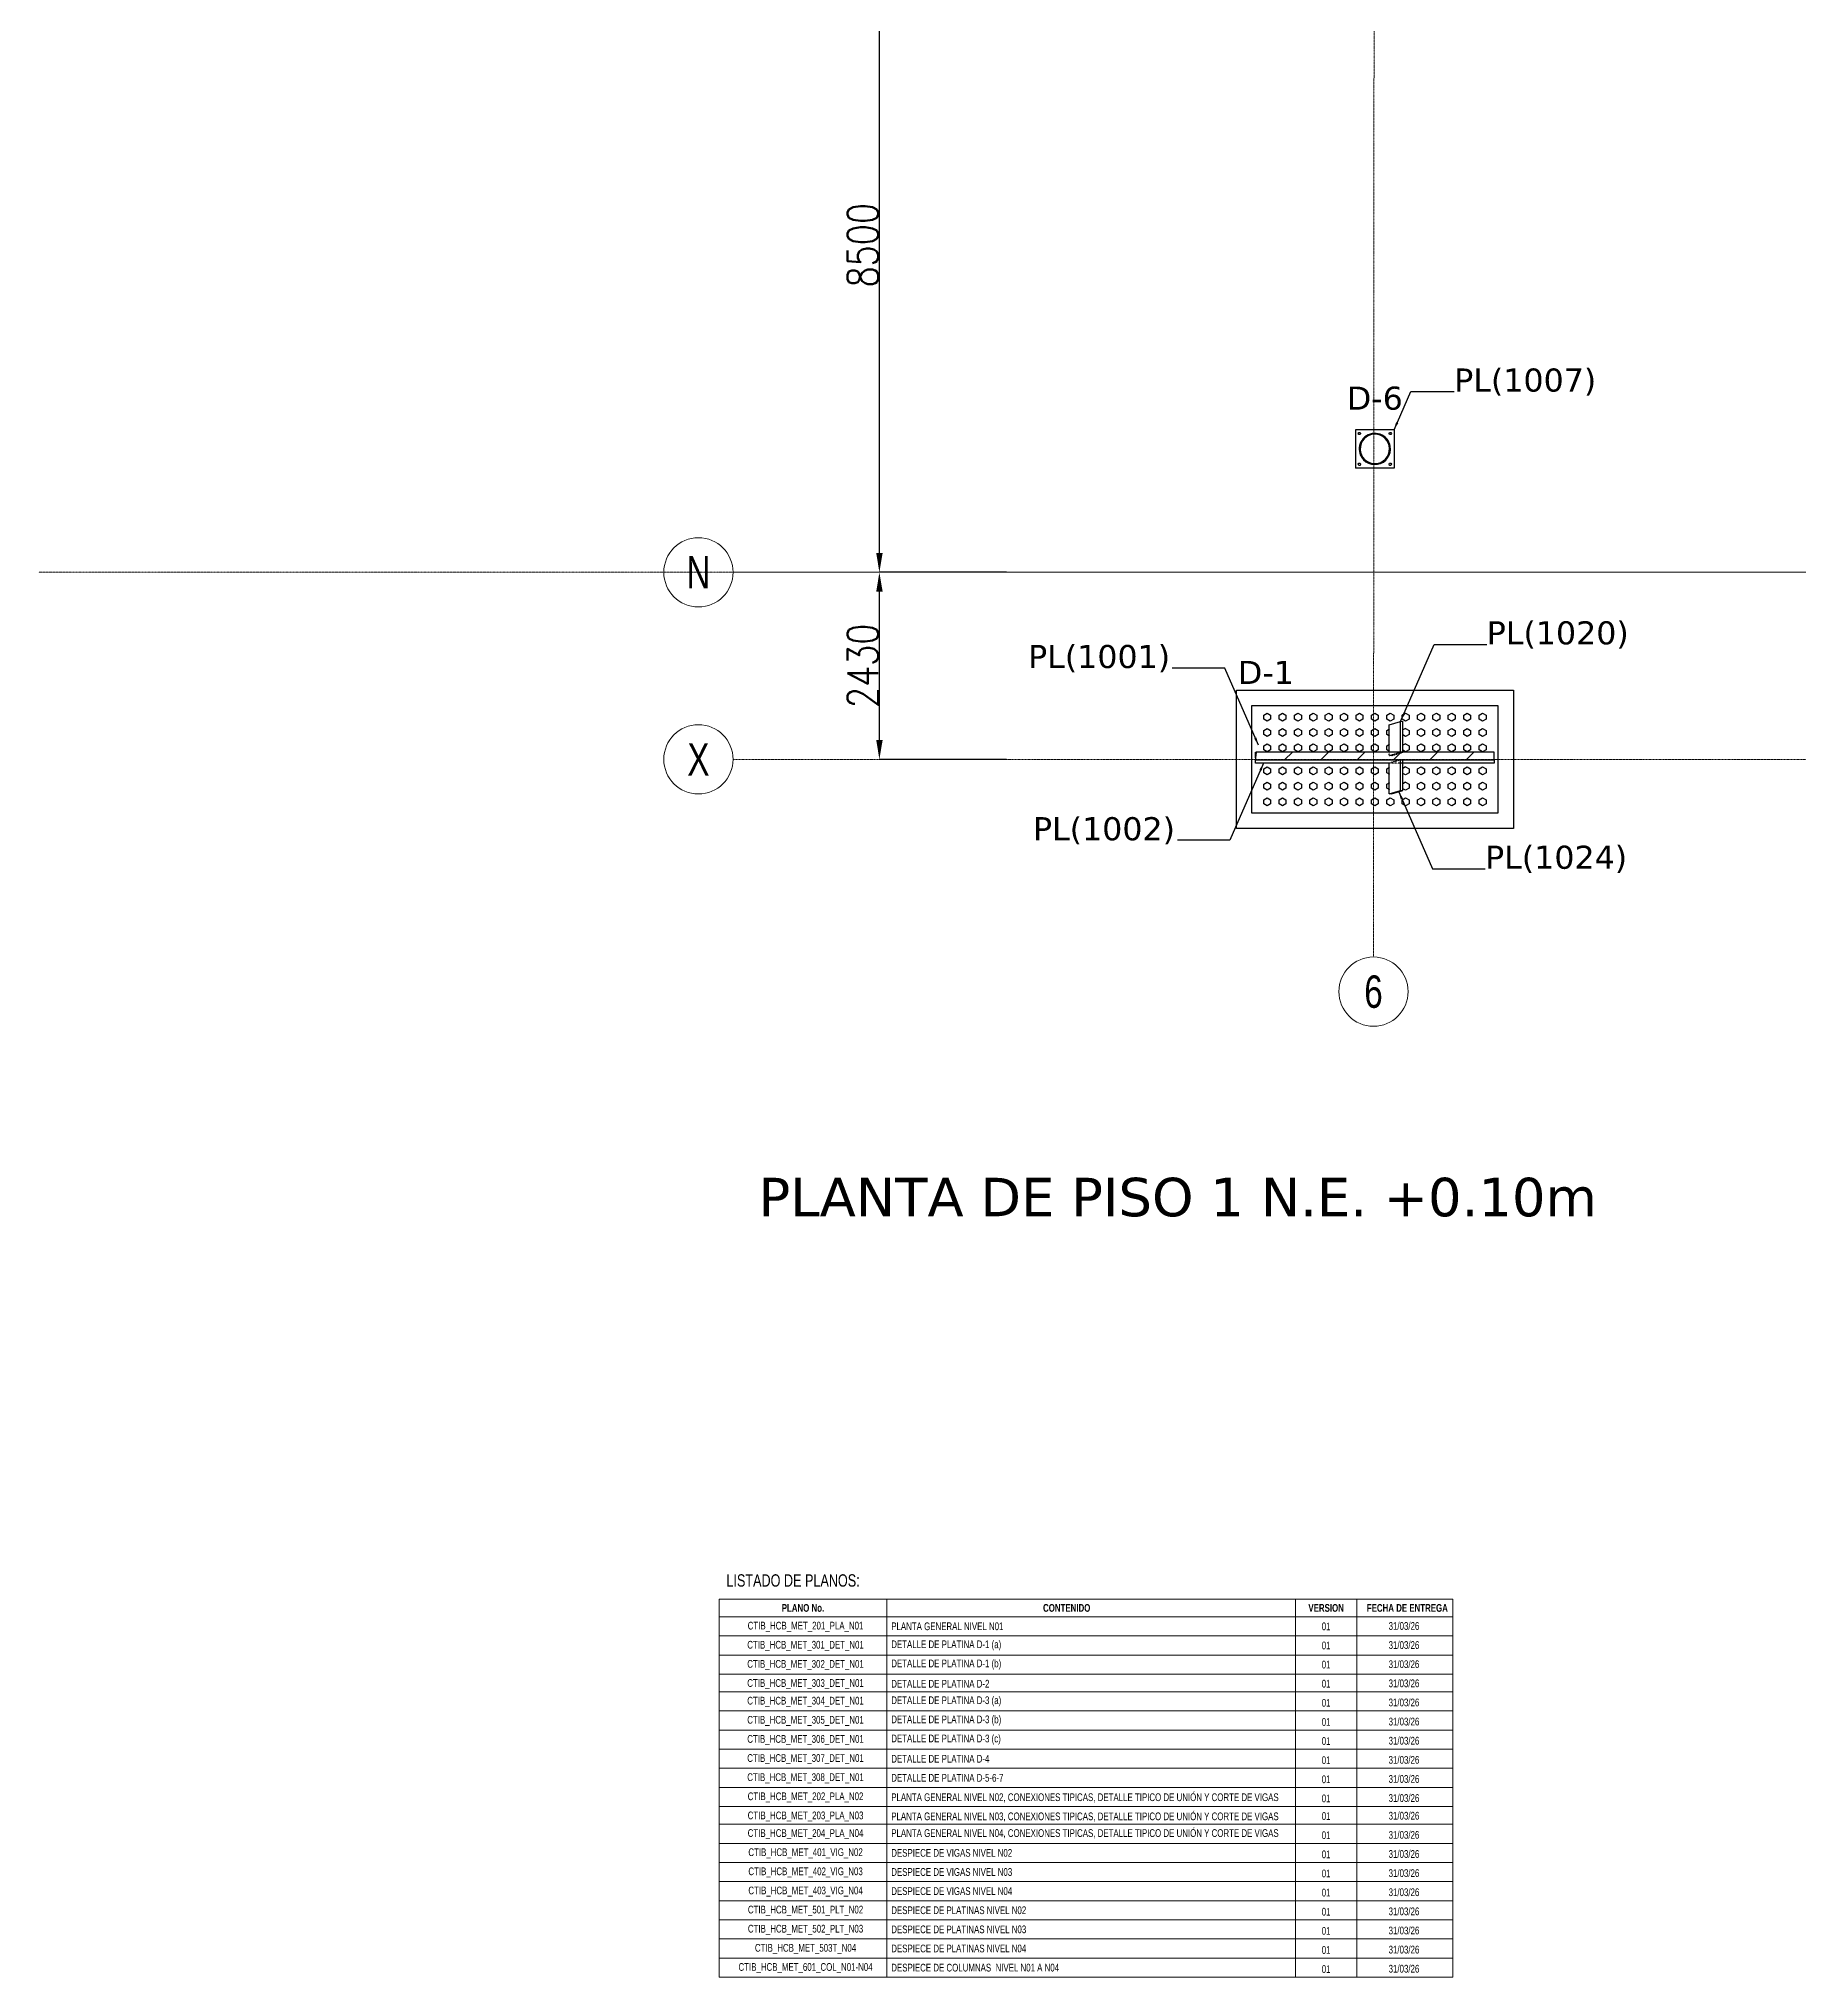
# Model space of a CAD drawing. Header units: millimetres. Extents: x -9024 to 102491, y -15825 to 35267.
# Drawn here: x -9024 to 13844, y -15825 to 9363 of the extents above; entities that cross this region are included whole.
import ezdxf
from ezdxf.enums import TextEntityAlignment as Align

# ---------------------------------------------------------------- set-up
doc = ezdxf.new("R2010")
doc.units = ezdxf.units.MM
for name, pattern in [('DXK_LINE_DOT2', [3.9198, 1.9599, -1.9599]), ('DXK_LINE_DOT3', [5.9187, 2.979, -0.9799, 0.9799, -0.9799]), ('Grid Line', [3.33375, 1.905, -0.47625, 0.47625, -0.47625])]:
    doc.linetypes.add(name, pattern=pattern)
for name, color, linetype in [('COTAS', 8, 'Continuous'), ('E_TEXTOS', 3, 'Continuous'), ('TEXTO GENERAL', 3, 'Continuous'), ('TEXTO GENRAL', 3, 'Continuous')]:
    doc.layers.add(name, color=color, linetype=linetype)
doc.layers.add('E_EJES', color=8, linetype='Continuous', lineweight=9)
doc.layers.add('E_EJES-1', color=8, linetype='Grid Line', lineweight=9)
doc.styles.add('CNI_COTAS', font='romans.shx', dxfattribs={"width": 0.8})
doc.styles.add('CNI_TEXTOS', font='swisscl.ttf')
doc.styles.add('Swis721 LtCn BT_1', font='swisscl.ttf', dxfattribs={"height": 0.42})
doc.styles.add('TEXTO GENERAL', font='verdana.ttf', dxfattribs={"height": 0.9})
doc.styles.add('Verdana', font='verdana.ttf', dxfattribs={"height": 1500})
doc.dimstyles.new('1.3', dxfattribs={"dimscale": 0, "dimtxt": 25, "dimasz": 100, "dimexe": 4, "dimexo": 4, "dimgap": 9, "dimtad": 1, "dimdec": 0, "dimzin": 4, "dimdsep": 46, "dimtxsty": 'CNI_COTAS', "dimcen": 0, "dimclrd": 256, "dimclrt": 3, "dimadec": 0, "dimazin": 0, "dimtfac": 1, "dimtdec": 0, "dimtmove": 2, "dimatfit": 0, "dimfxl": 0.05, "dimtolj": 1, "dimtzin": 0, "dimarcsym": 0})
doc.dimstyles.new('1.5', dxfattribs={"dimscale": 0, "dimtxt": 400, "dimasz": 250, "dimexe": 4, "dimexo": 4, "dimgap": 15, "dimtad": 1, "dimdec": 0, "dimzin": 4, "dimdsep": 46, "dimtxsty": 'CNI_COTAS', "dimcen": 0, "dimclrd": 256, "dimclrt": 3, "dimadec": 0, "dimazin": 0, "dimtfac": 1, "dimtdec": 0, "dimtmove": 2, "dimatfit": 0, "dimfxl": 0.05, "dimtolj": 1, "dimtzin": 0, "dimarcsym": 0})

# ---------------------------------------------------------------- blocks, each defined once
blk = doc.blocks.new('Grid - CNI_NOMBRE EJES-372759-_26_00m_LOC COLUMNAS Y MUROS PISO 7')
at = {"layer": 'E_EJES'}
blk.add_circle((0, 0), 0.003, dxfattribs=at)
blk = doc.blocks.new('*D557')
at = {"layer": 'COTAS', "color": 0, "lineweight": -2, "transparency": 16777216}
for p, q in [((3554, 2430), (1898, 2430)), ((3554, 0), (1898, 0))]:
    blk.add_line(p, q, dxfattribs=at)
at = {"layer": 'COTAS', "lineweight": -2, "transparency": 16777216}
blk.add_line((1902, 250), (1902, 2180), dxfattribs=at)
at = {"layer": 'COTAS', "transparency": 16777216}
for points in [[(1861, 2180), (1944, 2180), (1902, 2430)], [(1861, 250), (1944, 250), (1902, 0)]]:
    blk.add_solid(points, dxfattribs=at)
at = {"layer": 'Defpoints', "color": 0, "transparency": 16777216}
for p in [(1902, 2430), (3558, 2430), (3558, 0)]:
    blk.add_point(p, dxfattribs=at)
at = {"layer": 'COTAS', "color": 3, "transparency": 16777216, "insert": (1687, 1215), "char_height": 400, "attachment_point": 5, "rotation": 90, "style": 'CNI_COTAS'}
blk.add_mtext('\\A1;2430', dxfattribs=at)
blk = doc.blocks.new('*D558')
at = {"layer": 'COTAS', "color": 0, "lineweight": -2, "transparency": 16777216}
for p, q in [((3554, 10930), (1898, 10930)), ((3554, 2430), (1898, 2430))]:
    blk.add_line(p, q, dxfattribs=at)
at = {"layer": 'COTAS', "lineweight": -2, "transparency": 16777216}
blk.add_line((1902, 2680), (1902, 10680), dxfattribs=at)
at = {"layer": 'COTAS', "transparency": 16777216}
for points in [[(1861, 10680), (1944, 10680), (1902, 10930)], [(1861, 2680), (1944, 2680), (1902, 2430)]]:
    blk.add_solid(points, dxfattribs=at)
at = {"layer": 'Defpoints', "color": 0, "transparency": 16777216}
for p in [(1902, 10930), (3558, 10930), (3558, 2430)]:
    blk.add_point(p, dxfattribs=at)
at = {"layer": 'COTAS', "color": 3, "transparency": 16777216, "insert": (1687, 6680), "char_height": 400, "attachment_point": 5, "rotation": 90, "style": 'CNI_COTAS'}
blk.add_mtext('\\A1;8500', dxfattribs=at)
blk = doc.blocks.new('pp')
at = {"layer": 'E_EJES-1'}
blk.add_line((-102350.234, 0), (7665.078, 0), dxfattribs=at)

msp = doc.modelspace()

# ---------------------------------------------------------------- hatches: boundary and pattern name
at = {"linetype": 'Continuous'}
h = msp.add_hatch(color=96, dxfattribs=at)
h.paths.add_polyline_path([(8544.4, 4033.3), (8541.3, 4068.5), (8532.1, 4102.7), (8517.2, 4134.8), (8496.9, 4163.8), (8471.9, 4188.8), (8442.9, 4209.1), (8410.8, 4224), (8376.6, 4233.2), (8341.4, 4236.3), (8306.1, 4233.2), (8271.9, 4224), (8239.9, 4209.1), (8210.9, 4188.8), (8185.9, 4163.8), (8165.6, 4134.8), (8150.6, 4102.7), (8141.5, 4068.5), (8138.4, 4033.3), (8141.5, 3998), (8150.6, 3963.9), (8165.6, 3931.8), (8185.9, 3902.8), (8210.9, 3877.8), (8239.9, 3857.5), (8271.9, 3842.5), (8306.1, 3833.4), (8341.4, 3830.3), (8376.6, 3833.4), (8410.8, 3842.5), (8442.9, 3857.5), (8471.9, 3877.8), (8496.9, 3902.8), (8517.2, 3931.8), (8532.1, 3963.9), (8541.3, 3998)])
h.paths.add_polyline_path([(8520.9, 3968), (8506.8, 3937.8), (8487.7, 3910.5), (8464.2, 3887), (8436.9, 3867.9), (8406.7, 3853.8), (8374.5, 3845.2), (8341.4, 3842.3), (8308.2, 3845.2), (8276.1, 3853.8), (8245.9, 3867.9), (8218.6, 3887), (8195.1, 3910.5), (8176, 3937.8), (8161.9, 3968), (8153.3, 4000.1), (8150.4, 4033.3), (8153.3, 4066.5), (8161.9, 4098.6), (8176, 4128.8), (8195.1, 4156.1), (8218.6, 4179.6), (8245.9, 4198.7), (8276.1, 4212.8), (8308.2, 4221.4), (8341.4, 4224.3), (8374.5, 4221.4), (8406.7, 4212.8), (8436.9, 4198.7), (8464.2, 4179.6), (8487.7, 4156.1), (8506.8, 4128.8), (8520.9, 4098.6), (8529.5, 4066.5), (8532.4, 4033.3), (8529.5, 4000.1)])
h = msp.add_hatch(dxfattribs=at)
h.set_pattern_fill('', scale=105, style=0, pattern_type=0)
h.set_pattern_definition([(45, (6797.9, 93.58), (-235.73, 235.73), [])])
h.paths.add_polyline_path([(9891.4, 93.6), (6797.9, 93.6), (6791.4, 21.7), (6791.4, -6.8), (9891.4, -6.8)])

# ---------------------------------------------------------------- linework, layer by layer
at = {"color": 2, "linetype": 'Continuous'}
for p, q in [((8591.4, 4283.3), (8091.4, 4283.3)), ((8091.4, 4283.3), (8091.4, 3783.3)), ((8591.4, 4283.3), (8591.4, 3783.3)), ((8591.4, 3783.3), (8091.4, 3783.3)), ((6541.4, 900), (10141.4, 900)), ((6541.4, -900), (6541.4, 900)), ((10141.4, 900), (10141.4, -900)), ((6741.4, -700), (6741.4, 700)), ((6741.4, 700), (9941.4, 700)), ((9941.4, 700), (9941.4, -700)), ((8525.3, 449.4), (8673.6, 493.8)), ((8526, 93.6), (8525.3, 449.4)), ((8673.6, 493.8), (8707.1, 494.6)), ((8673.6, 92.3), (8673.6, 493.8)), ((8707.1, 93.1), (8707.1, 494.6)), ((6791.4, 93), (6797.9, 93.6)), ((6797.9, 93.6), (6791.4, 21.7)), ((6791.4, 21.7), (6791.4, 93)), ((6791.4, 21.7), (6791.4, -6.8)), ((9891.4, 93.6), (6797.9, 93.6)), ((8673.6, 92.3), (8707.1, 93.1)), ((9891.4, -6.8), (9891.4, 93.6)), ((6791.4, -49.8), (6791.4, -6.8)), ((6791.4, -6.8), (9891.4, -6.8)), ((8525.3, -49.8), (6791.4, -49.8)), ((8526.2, -449.4), (8525.3, -49.2)), ((8673.6, -4.5), (8707.1, -3.7)), ((8673.8, -406.2), (8673.6, -4.5)), ((8707.2, -405.4), (8707.1, -3.7)), ((9891.4, -49.8), (8707.1, -49.8)), ((9891.4, -6.8), (9891.4, -49.8)), ((8526.2, -449.4), (8673.8, -406.2)), ((8556.8, -449.4), (8526.2, -449.4)), ((8556.8, -449.4), (8707.2, -405.4)), ((8673.8, -406.2), (8707.2, -405.4)), ((9941.4, -700), (6741.4, -700)), ((10141.4, -900), (6541.4, -900))]:
    msp.add_line(p, q, dxfattribs=at)
at = {"color": 7, "linetype": 'Continuous'}
for p, q in [((8125.8, 4233.3), (8133.6, 4246.8)), ((8133.6, 4219.8), (8125.8, 4233.3)), ((8133.6, 4246.8), (8149.2, 4246.8)), ((8149.2, 4219.8), (8133.6, 4219.8)), ((8149.2, 4246.8), (8157, 4233.3)), ((8157, 4233.3), (8149.2, 4219.8)), ((8525.8, 4233.3), (8533.6, 4246.8)), ((8533.6, 4219.8), (8525.8, 4233.3)), ((8533.6, 4246.8), (8549.2, 4246.8)), ((8549.2, 4219.8), (8533.6, 4219.8)), ((8549.2, 4246.8), (8557, 4233.3)), ((8557, 4233.3), (8549.2, 4219.8)), ((8125.8, 3833.3), (8133.6, 3846.8)), ((8133.6, 3819.8), (8125.8, 3833.3)), ((8133.6, 3846.8), (8149.2, 3846.8)), ((8149.2, 3819.8), (8133.6, 3819.8)), ((8149.2, 3846.8), (8157, 3833.3)), ((8157, 3833.3), (8149.2, 3819.8)), ((8525.8, 3833.3), (8533.6, 3846.8)), ((8533.6, 3819.8), (8525.8, 3833.3)), ((8533.6, 3846.8), (8549.2, 3846.8)), ((8549.2, 3819.8), (8533.6, 3819.8)), ((8549.2, 3846.8), (8557, 3833.3)), ((8557, 3833.3), (8549.2, 3819.8)), ((6896.4, 576), (6941.4, 602)), ((6896.4, 524), (6896.4, 576)), ((6941.4, 498), (6896.4, 524)), ((6941.4, 602), (6986.4, 576)), ((6986.4, 524), (6941.4, 498)), ((6986.4, 576), (6986.4, 524)), ((7096.4, 576), (7141.4, 602)), ((7096.4, 524), (7096.4, 576)), ((7141.4, 498), (7096.4, 524)), ((7141.4, 602), (7186.4, 576)), ((7186.4, 524), (7141.4, 498)), ((7186.4, 576), (7186.4, 524)), ((7296.4, 576), (7341.4, 602)), ((7296.4, 524), (7296.4, 576)), ((7341.4, 498), (7296.4, 524)), ((7341.4, 602), (7386.4, 576)), ((7386.4, 524), (7341.4, 498)), ((7386.4, 576), (7386.4, 524)), ((7496.4, 576), (7541.4, 602)), ((7496.4, 524), (7496.4, 576)), ((7541.4, 498), (7496.4, 524)), ((7541.4, 602), (7586.4, 576)), ((7586.4, 524), (7541.4, 498)), ((7586.4, 576), (7586.4, 524)), ((7696.4, 576), (7741.4, 602)), ((7696.4, 524), (7696.4, 576)), ((7741.4, 498), (7696.4, 524)), ((7741.4, 602), (7786.4, 576)), ((7786.4, 524), (7741.4, 498)), ((7786.4, 576), (7786.4, 524)), ((7896.4, 576), (7941.4, 602)), ((7896.4, 524), (7896.4, 576)), ((7941.4, 498), (7896.4, 524)), ((7941.4, 602), (7986.4, 576)), ((7986.4, 524), (7941.4, 498)), ((7986.4, 576), (7986.4, 524)), ((8096.4, 576), (8141.4, 602)), ((8096.4, 524), (8096.4, 576)), ((8141.4, 498), (8096.4, 524)), ((8141.4, 602), (8186.4, 576)), ((8186.4, 524), (8141.4, 498)), ((8186.4, 576), (8186.4, 524)), ((8296.4, 576), (8341.4, 602)), ((8296.4, 524), (8296.4, 576)), ((8341.4, 498), (8296.4, 524)), ((8341.4, 602), (8386.4, 576)), ((8386.4, 524), (8341.4, 498)), ((8386.4, 576), (8386.4, 524)), ((8496.4, 576), (8541.4, 602)), ((8496.4, 524), (8496.4, 576)), ((8541.4, 498), (8496.4, 524)), ((8541.4, 602), (8586.4, 576)), ((8586.4, 524), (8541.4, 498)), ((8586.4, 576), (8586.4, 524)), ((8696.4, 576), (8741.4, 602)), ((8696.4, 524), (8696.4, 576)), ((8741.4, 498), (8696.4, 524)), ((8741.4, 602), (8786.4, 576)), ((8786.4, 524), (8741.4, 498)), ((8786.4, 576), (8786.4, 524)), ((8896.4, 576), (8941.4, 602)), ((8896.4, 524), (8896.4, 576)), ((8941.4, 498), (8896.4, 524)), ((8941.4, 602), (8986.4, 576)), ((8986.4, 524), (8941.4, 498)), ((8986.4, 576), (8986.4, 524)), ((9096.4, 576), (9141.4, 602)), ((9096.4, 524), (9096.4, 576)), ((9141.4, 498), (9096.4, 524)), ((9141.4, 602), (9186.4, 576)), ((9186.4, 524), (9141.4, 498)), ((9186.4, 576), (9186.4, 524)), ((9296.4, 576), (9341.4, 602)), ((9296.4, 524), (9296.4, 576)), ((9341.4, 498), (9296.4, 524)), ((9341.4, 602), (9386.4, 576)), ((9386.4, 524), (9341.4, 498)), ((9386.4, 576), (9386.4, 524)), ((9496.4, 576), (9541.4, 602)), ((9496.4, 524), (9496.4, 576)), ((9541.4, 498), (9496.4, 524)), ((9541.4, 602), (9586.4, 576)), ((9586.4, 524), (9541.4, 498)), ((9586.4, 576), (9586.4, 524)), ((9696.4, 576), (9741.4, 602)), ((9696.4, 524), (9696.4, 576)), ((9741.4, 498), (9696.4, 524)), ((9741.4, 602), (9786.4, 576)), ((9786.4, 524), (9741.4, 498)), ((9786.4, 576), (9786.4, 524)), ((6896.4, 376), (6941.4, 402)), ((6896.4, 324), (6896.4, 376)), ((6941.4, 298), (6896.4, 324)), ((6941.4, 402), (6986.4, 376)), ((6986.4, 324), (6941.4, 298)), ((6986.4, 376), (6986.4, 324)), ((7096.4, 376), (7141.4, 402)), ((7096.4, 324), (7096.4, 376)), ((7141.4, 298), (7096.4, 324)), ((7141.4, 402), (7186.4, 376)), ((7186.4, 324), (7141.4, 298)), ((7186.4, 376), (7186.4, 324)), ((7296.4, 376), (7341.4, 402)), ((7296.4, 324), (7296.4, 376)), ((7341.4, 298), (7296.4, 324)), ((7341.4, 402), (7386.4, 376)), ((7386.4, 324), (7341.4, 298)), ((7386.4, 376), (7386.4, 324)), ((7496.4, 376), (7541.4, 402)), ((7496.4, 324), (7496.4, 376)), ((7541.4, 298), (7496.4, 324)), ((7541.4, 402), (7586.4, 376)), ((7586.4, 324), (7541.4, 298)), ((7586.4, 376), (7586.4, 324)), ((7696.4, 376), (7741.4, 402)), ((7696.4, 324), (7696.4, 376)), ((7741.4, 298), (7696.4, 324)), ((7741.4, 402), (7786.4, 376)), ((7786.4, 324), (7741.4, 298)), ((7786.4, 376), (7786.4, 324)), ((7896.4, 376), (7941.4, 402)), ((7896.4, 324), (7896.4, 376)), ((7941.4, 298), (7896.4, 324)), ((7941.4, 402), (7986.4, 376)), ((7986.4, 324), (7941.4, 298)), ((7986.4, 376), (7986.4, 324)), ((8096.4, 376), (8141.4, 402)), ((8096.4, 324), (8096.4, 376)), ((8141.4, 298), (8096.4, 324)), ((8141.4, 402), (8186.4, 376)), ((8186.4, 324), (8141.4, 298)), ((8186.4, 376), (8186.4, 324)), ((8296.4, 376), (8341.4, 402)), ((8296.4, 324), (8296.4, 376)), ((8341.4, 298), (8296.4, 324)), ((8341.4, 402), (8386.4, 376)), ((8386.4, 324), (8341.4, 298)), ((8386.4, 376), (8386.4, 324)), ((8496.4, 376), (8533.9, 397.7)), ((8496.4, 324), (8496.4, 376)), ((8533.9, 302.3), (8496.4, 324)), ((8741.4, 402), (8707.1, 382.1)), ((8741.4, 298), (8707.1, 317.9)), ((8741.4, 402), (8786.4, 376)), ((8786.4, 324), (8741.4, 298)), ((8786.4, 376), (8786.4, 324)), ((8896.4, 376), (8941.4, 402)), ((8896.4, 324), (8896.4, 376)), ((8941.4, 298), (8896.4, 324)), ((8941.4, 402), (8986.4, 376)), ((8986.4, 324), (8941.4, 298)), ((8986.4, 376), (8986.4, 324)), ((9096.4, 376), (9141.4, 402)), ((9096.4, 324), (9096.4, 376)), ((9141.4, 298), (9096.4, 324)), ((9141.4, 402), (9186.4, 376)), ((9186.4, 324), (9141.4, 298)), ((9186.4, 376), (9186.4, 324)), ((9296.4, 376), (9341.4, 402)), ((9296.4, 324), (9296.4, 376)), ((9341.4, 298), (9296.4, 324)), ((9341.4, 402), (9386.4, 376)), ((9386.4, 324), (9341.4, 298)), ((9386.4, 376), (9386.4, 324)), ((9496.4, 376), (9541.4, 402)), ((9496.4, 324), (9496.4, 376)), ((9541.4, 298), (9496.4, 324)), ((9541.4, 402), (9586.4, 376)), ((9586.4, 324), (9541.4, 298)), ((9586.4, 376), (9586.4, 324)), ((9696.4, 376), (9741.4, 402)), ((9696.4, 324), (9696.4, 376)), ((9741.4, 298), (9696.4, 324)), ((9741.4, 402), (9786.4, 376)), ((9786.4, 324), (9741.4, 298)), ((9786.4, 376), (9786.4, 324)), ((6896.4, 176), (6941.4, 202)), ((6896.4, 124), (6896.4, 176)), ((6941.4, 98), (6896.4, 124)), ((6941.4, 202), (6986.4, 176)), ((6986.4, 124), (6941.4, 98)), ((6986.4, 176), (6986.4, 124)), ((7096.4, 176), (7141.4, 202)), ((7096.4, 124), (7096.4, 176)), ((7141.4, 98), (7096.4, 124)), ((7141.4, 202), (7186.4, 176)), ((7186.4, 124), (7141.4, 98)), ((7186.4, 176), (7186.4, 124)), ((7296.4, 176), (7341.4, 202)), ((7296.4, 124), (7296.4, 176)), ((7341.4, 98), (7296.4, 124)), ((7341.4, 202), (7386.4, 176)), ((7386.4, 124), (7341.4, 98)), ((7386.4, 176), (7386.4, 124)), ((7496.4, 176), (7541.4, 202)), ((7496.4, 124), (7496.4, 176)), ((7541.4, 98), (7496.4, 124)), ((7541.4, 202), (7586.4, 176)), ((7586.4, 124), (7541.4, 98)), ((7586.4, 176), (7586.4, 124)), ((7696.4, 176), (7741.4, 202)), ((7696.4, 124), (7696.4, 176)), ((7741.4, 98), (7696.4, 124)), ((7741.4, 202), (7786.4, 176)), ((7786.4, 124), (7741.4, 98)), ((7786.4, 176), (7786.4, 124)), ((7896.4, 176), (7941.4, 202)), ((7896.4, 124), (7896.4, 176)), ((7941.4, 98), (7896.4, 124)), ((7941.4, 202), (7986.4, 176)), ((7986.4, 124), (7941.4, 98)), ((7986.4, 176), (7986.4, 124)), ((8096.4, 176), (8141.4, 202)), ((8096.4, 124), (8096.4, 176)), ((8141.4, 98), (8096.4, 124)), ((8141.4, 202), (8186.4, 176)), ((8186.4, 124), (8141.4, 98)), ((8186.4, 176), (8186.4, 124)), ((8296.4, 176), (8341.4, 202)), ((8296.4, 124), (8296.4, 176)), ((8341.4, 98), (8296.4, 124)), ((8341.4, 202), (8386.4, 176)), ((8386.4, 124), (8341.4, 98)), ((8386.4, 176), (8386.4, 124)), ((8496.4, 176), (8533.9, 197.7)), ((8496.4, 124), (8496.4, 176)), ((8533.9, 102.3), (8496.4, 124)), ((8741.4, 202), (8707.1, 182.1)), ((8741.4, 98), (8707.1, 117.9)), ((8741.4, 202), (8786.4, 176)), ((8786.4, 124), (8741.4, 98)), ((8786.4, 176), (8786.4, 124)), ((8896.4, 176), (8941.4, 202)), ((8896.4, 124), (8896.4, 176)), ((8941.4, 98), (8896.4, 124)), ((8941.4, 202), (8986.4, 176)), ((8986.4, 124), (8941.4, 98)), ((8986.4, 176), (8986.4, 124)), ((9096.4, 176), (9141.4, 202)), ((9096.4, 124), (9096.4, 176)), ((9141.4, 98), (9096.4, 124)), ((9141.4, 202), (9186.4, 176)), ((9186.4, 124), (9141.4, 98)), ((9186.4, 176), (9186.4, 124)), ((9296.4, 176), (9341.4, 202)), ((9296.4, 124), (9296.4, 176)), ((9341.4, 98), (9296.4, 124)), ((9341.4, 202), (9386.4, 176)), ((9386.4, 124), (9341.4, 98)), ((9386.4, 176), (9386.4, 124)), ((9496.4, 176), (9541.4, 202)), ((9496.4, 124), (9496.4, 176)), ((9541.4, 98), (9496.4, 124)), ((9541.4, 202), (9586.4, 176)), ((9586.4, 124), (9541.4, 98)), ((9586.4, 176), (9586.4, 124)), ((9696.4, 176), (9741.4, 202)), ((9696.4, 124), (9696.4, 176)), ((9741.4, 98), (9696.4, 124)), ((9741.4, 202), (9786.4, 176)), ((9786.4, 124), (9741.4, 98)), ((9786.4, 176), (9786.4, 124)), ((6896.4, -124), (6941.4, -98)), ((6896.4, -176), (6896.4, -124)), ((6941.4, -202), (6896.4, -176)), ((6941.4, -98), (6986.4, -124)), ((6986.4, -176), (6941.4, -202)), ((6986.4, -124), (6986.4, -176)), ((7096.4, -124), (7141.4, -98)), ((7096.4, -176), (7096.4, -124)), ((7141.4, -202), (7096.4, -176)), ((7141.4, -98), (7186.4, -124)), ((7186.4, -176), (7141.4, -202)), ((7186.4, -124), (7186.4, -176)), ((7296.4, -124), (7341.4, -98)), ((7296.4, -176), (7296.4, -124)), ((7341.4, -202), (7296.4, -176)), ((7341.4, -98), (7386.4, -124)), ((7386.4, -176), (7341.4, -202)), ((7386.4, -124), (7386.4, -176)), ((7496.4, -124), (7541.4, -98)), ((7496.4, -176), (7496.4, -124)), ((7541.4, -202), (7496.4, -176)), ((7541.4, -98), (7586.4, -124)), ((7586.4, -176), (7541.4, -202)), ((7586.4, -124), (7586.4, -176)), ((7696.4, -124), (7741.4, -98)), ((7696.4, -176), (7696.4, -124)), ((7741.4, -202), (7696.4, -176)), ((7741.4, -98), (7786.4, -124)), ((7786.4, -176), (7741.4, -202)), ((7786.4, -124), (7786.4, -176)), ((7896.4, -124), (7941.4, -98)), ((7896.4, -176), (7896.4, -124)), ((7941.4, -202), (7896.4, -176)), ((7941.4, -98), (7986.4, -124)), ((7986.4, -176), (7941.4, -202)), ((7986.4, -124), (7986.4, -176)), ((8096.4, -124), (8141.4, -98)), ((8096.4, -176), (8096.4, -124)), ((8141.4, -202), (8096.4, -176)), ((8141.4, -98), (8186.4, -124)), ((8186.4, -176), (8141.4, -202)), ((8186.4, -124), (8186.4, -176)), ((8296.4, -124), (8341.4, -98)), ((8296.4, -176), (8296.4, -124)), ((8341.4, -202), (8296.4, -176)), ((8341.4, -98), (8386.4, -124)), ((8386.4, -176), (8341.4, -202)), ((8386.4, -124), (8386.4, -176)), ((8496.4, -124), (8533.9, -102.3)), ((8496.4, -176), (8496.4, -124)), ((8534, -197.7), (8496.4, -176)), ((8741.4, -98), (8707.1, -117.8)), ((8741.4, -202), (8707.1, -182.2)), ((8741.4, -98), (8786.4, -124)), ((8786.4, -176), (8741.4, -202)), ((8786.4, -124), (8786.4, -176)), ((8896.4, -124), (8941.4, -98)), ((8896.4, -176), (8896.4, -124)), ((8941.4, -202), (8896.4, -176)), ((8941.4, -98), (8986.4, -124)), ((8986.4, -176), (8941.4, -202)), ((8986.4, -124), (8986.4, -176)), ((9096.4, -124), (9141.4, -98)), ((9096.4, -176), (9096.4, -124)), ((9141.4, -202), (9096.4, -176)), ((9141.4, -98), (9186.4, -124)), ((9186.4, -176), (9141.4, -202)), ((9186.4, -124), (9186.4, -176)), ((9296.4, -124), (9341.4, -98)), ((9296.4, -176), (9296.4, -124)), ((9341.4, -202), (9296.4, -176)), ((9341.4, -98), (9386.4, -124)), ((9386.4, -176), (9341.4, -202)), ((9386.4, -124), (9386.4, -176)), ((9496.4, -124), (9541.4, -98)), ((9496.4, -176), (9496.4, -124)), ((9541.4, -202), (9496.4, -176)), ((9541.4, -98), (9586.4, -124)), ((9586.4, -176), (9541.4, -202)), ((9586.4, -124), (9586.4, -176)), ((9696.4, -124), (9741.4, -98)), ((9696.4, -176), (9696.4, -124)), ((9741.4, -202), (9696.4, -176)), ((9741.4, -98), (9786.4, -124)), ((9786.4, -176), (9741.4, -202)), ((9786.4, -124), (9786.4, -176)), ((6896.4, -324), (6941.4, -298)), ((6896.4, -376), (6896.4, -324)), ((6941.4, -402), (6896.4, -376)), ((6896.4, -524), (6941.4, -498)), ((6941.4, -298), (6986.4, -324)), ((6986.4, -376), (6941.4, -402)), ((6941.4, -498), (6986.4, -524)), ((6986.4, -324), (6986.4, -376)), ((7096.4, -324), (7141.4, -298)), ((7096.4, -376), (7096.4, -324)), ((7141.4, -402), (7096.4, -376)), ((7096.4, -524), (7141.4, -498)), ((7141.4, -298), (7186.4, -324)), ((7186.4, -376), (7141.4, -402)), ((7141.4, -498), (7186.4, -524)), ((7186.4, -324), (7186.4, -376)), ((7296.4, -324), (7341.4, -298)), ((7296.4, -376), (7296.4, -324)), ((7341.4, -402), (7296.4, -376)), ((7296.4, -524), (7341.4, -498)), ((7341.4, -298), (7386.4, -324)), ((7386.4, -376), (7341.4, -402)), ((7341.4, -498), (7386.4, -524)), ((7386.4, -324), (7386.4, -376)), ((7496.4, -324), (7541.4, -298)), ((7496.4, -376), (7496.4, -324)), ((7541.4, -402), (7496.4, -376)), ((7496.4, -524), (7541.4, -498)), ((7541.4, -298), (7586.4, -324)), ((7586.4, -376), (7541.4, -402)), ((7541.4, -498), (7586.4, -524)), ((7586.4, -324), (7586.4, -376)), ((7696.4, -324), (7741.4, -298)), ((7696.4, -376), (7696.4, -324)), ((7741.4, -402), (7696.4, -376)), ((7696.4, -524), (7741.4, -498)), ((7741.4, -298), (7786.4, -324)), ((7786.4, -376), (7741.4, -402)), ((7741.4, -498), (7786.4, -524)), ((7786.4, -324), (7786.4, -376)), ((7896.4, -324), (7941.4, -298)), ((7896.4, -376), (7896.4, -324)), ((7941.4, -402), (7896.4, -376)), ((7896.4, -524), (7941.4, -498)), ((7941.4, -298), (7986.4, -324)), ((7986.4, -376), (7941.4, -402)), ((7941.4, -498), (7986.4, -524)), ((7986.4, -324), (7986.4, -376)), ((8096.4, -324), (8141.4, -298)), ((8096.4, -376), (8096.4, -324)), ((8141.4, -402), (8096.4, -376)), ((8096.4, -524), (8141.4, -498)), ((8141.4, -298), (8186.4, -324)), ((8186.4, -376), (8141.4, -402)), ((8141.4, -498), (8186.4, -524)), ((8186.4, -324), (8186.4, -376)), ((8296.4, -324), (8341.4, -298)), ((8296.4, -376), (8296.4, -324)), ((8341.4, -402), (8296.4, -376)), ((8296.4, -524), (8341.4, -498)), ((8341.4, -298), (8386.4, -324)), ((8386.4, -376), (8341.4, -402)), ((8341.4, -498), (8386.4, -524)), ((8386.4, -324), (8386.4, -376)), ((8496.4, -324), (8534, -302.3)), ((8496.4, -376), (8496.4, -324)), ((8534, -397.7), (8496.4, -376)), ((8496.4, -524), (8541.4, -498)), ((8541.4, -498), (8586.4, -524)), ((8696.4, -524), (8741.4, -498)), ((8741.4, -298), (8707.2, -317.8)), ((8741.4, -402), (8707.2, -382.2)), ((8741.4, -298), (8786.4, -324)), ((8786.4, -376), (8741.4, -402)), ((8741.4, -498), (8786.4, -524)), ((8786.4, -324), (8786.4, -376)), ((8896.4, -324), (8941.4, -298)), ((8896.4, -376), (8896.4, -324)), ((8941.4, -402), (8896.4, -376)), ((8896.4, -524), (8941.4, -498)), ((8941.4, -298), (8986.4, -324)), ((8986.4, -376), (8941.4, -402)), ((8941.4, -498), (8986.4, -524)), ((8986.4, -324), (8986.4, -376)), ((9096.4, -324), (9141.4, -298)), ((9096.4, -376), (9096.4, -324)), ((9141.4, -402), (9096.4, -376)), ((9096.4, -524), (9141.4, -498)), ((9141.4, -298), (9186.4, -324)), ((9186.4, -376), (9141.4, -402)), ((9141.4, -498), (9186.4, -524)), ((9186.4, -324), (9186.4, -376)), ((9296.4, -324), (9341.4, -298)), ((9296.4, -376), (9296.4, -324)), ((9341.4, -402), (9296.4, -376)), ((9296.4, -524), (9341.4, -498)), ((9341.4, -298), (9386.4, -324)), ((9386.4, -376), (9341.4, -402)), ((9341.4, -498), (9386.4, -524)), ((9386.4, -324), (9386.4, -376)), ((9496.4, -324), (9541.4, -298)), ((9496.4, -376), (9496.4, -324)), ((9541.4, -402), (9496.4, -376)), ((9496.4, -524), (9541.4, -498)), ((9541.4, -298), (9586.4, -324)), ((9586.4, -376), (9541.4, -402)), ((9541.4, -498), (9586.4, -524)), ((9586.4, -324), (9586.4, -376)), ((9696.4, -324), (9741.4, -298)), ((9696.4, -376), (9696.4, -324)), ((9741.4, -402), (9696.4, -376)), ((9696.4, -524), (9741.4, -498)), ((9741.4, -298), (9786.4, -324)), ((9786.4, -376), (9741.4, -402)), ((9741.4, -498), (9786.4, -524)), ((9786.4, -324), (9786.4, -376)), ((6896.4, -576), (6896.4, -524)), ((6941.4, -602), (6896.4, -576)), ((6986.4, -576), (6941.4, -602)), ((6986.4, -524), (6986.4, -576)), ((7096.4, -576), (7096.4, -524)), ((7141.4, -602), (7096.4, -576)), ((7186.4, -576), (7141.4, -602)), ((7186.4, -524), (7186.4, -576)), ((7296.4, -576), (7296.4, -524)), ((7341.4, -602), (7296.4, -576)), ((7386.4, -576), (7341.4, -602)), ((7386.4, -524), (7386.4, -576)), ((7496.4, -576), (7496.4, -524)), ((7541.4, -602), (7496.4, -576)), ((7586.4, -576), (7541.4, -602)), ((7586.4, -524), (7586.4, -576)), ((7696.4, -576), (7696.4, -524)), ((7741.4, -602), (7696.4, -576)), ((7786.4, -576), (7741.4, -602)), ((7786.4, -524), (7786.4, -576)), ((7896.4, -576), (7896.4, -524)), ((7941.4, -602), (7896.4, -576)), ((7986.4, -576), (7941.4, -602)), ((7986.4, -524), (7986.4, -576)), ((8096.4, -576), (8096.4, -524)), ((8141.4, -602), (8096.4, -576)), ((8186.4, -576), (8141.4, -602)), ((8186.4, -524), (8186.4, -576)), ((8296.4, -576), (8296.4, -524)), ((8341.4, -602), (8296.4, -576)), ((8386.4, -576), (8341.4, -602)), ((8386.4, -524), (8386.4, -576)), ((8496.4, -576), (8496.4, -524)), ((8541.4, -602), (8496.4, -576)), ((8586.4, -576), (8541.4, -602)), ((8586.4, -524), (8586.4, -576)), ((8696.4, -576), (8696.4, -524)), ((8741.4, -602), (8696.4, -576)), ((8786.4, -576), (8741.4, -602)), ((8786.4, -524), (8786.4, -576)), ((8896.4, -576), (8896.4, -524)), ((8941.4, -602), (8896.4, -576)), ((8986.4, -576), (8941.4, -602)), ((8986.4, -524), (8986.4, -576)), ((9096.4, -576), (9096.4, -524)), ((9141.4, -602), (9096.4, -576)), ((9186.4, -576), (9141.4, -602)), ((9186.4, -524), (9186.4, -576)), ((9296.4, -576), (9296.4, -524)), ((9341.4, -602), (9296.4, -576)), ((9386.4, -576), (9341.4, -602)), ((9386.4, -524), (9386.4, -576)), ((9496.4, -576), (9496.4, -524)), ((9541.4, -602), (9496.4, -576)), ((9586.4, -576), (9541.4, -602)), ((9586.4, -524), (9586.4, -576)), ((9696.4, -576), (9696.4, -524)), ((9741.4, -602), (9696.4, -576)), ((9786.4, -576), (9741.4, -602)), ((9786.4, -524), (9786.4, -576))]:
    msp.add_line(p, q, dxfattribs=at)
at = {"color": 7, "linetype": 'DXK_LINE_DOT3'}
msp.add_line((8341.4, 4033.3), (8341.4, 4033.3), dxfattribs=at)
at = {"color": 7, "linetype": 'DXK_LINE_DOT2'}
for p, q in [((6741.4, -700), (6741.4, 700)), ((6741.4, 700), (9941.4, 700)), ((9941.4, 700), (9941.4, -700)), ((8526.1, 48.2), (8526, 93.6)), ((8526.1, 48.2), (8673.6, 92.3)), ((8556.7, 48.2), (8526.1, 48.2)), ((8556.7, 48.2), (8707.1, 93.1)), ((8525.3, -47.9), (8673.6, -4.5)), ((8525.3, -49.2), (8525.3, -47.9)), ((8707.1, -49.8), (8525.3, -49.8)), ((9941.4, -700), (6741.4, -700))]:
    msp.add_line(p, q, dxfattribs=at)
at = {"lineweight": 18}
for p, q in [((-179.5, -10911.8), (9356.9, -10911.8)), ((-179.5, -10911.8), (-179.5, -15824.7)), ((1996.7, -10911.8), (1996.7, -11141.3)), ((7308.5, -10911.8), (7308.5, -15824.7)), ((8108.2, -10911.8), (8108.2, -11141.3)), ((8108.2, -10911.8), (8108.2, -15824.7)), ((9356.9, -10911.8), (9356.9, -15824.7)), ((-179.5, -11141.3), (9356.9, -11141.3)), ((1996.7, -11141.3), (1996.7, -15824.7)), ((-179.5, -11389.8), (9356.9, -11389.8)), ((-179.5, -11638.3), (9356.9, -11638.3)), ((-179.5, -11886.8), (9356.9, -11886.8)), ((-179.5, -12116.3), (9356.9, -12116.3)), ((-179.5, -12364.8), (9356.9, -12364.8)), ((-179.5, -12613.3), (9356.9, -12613.3)), ((-179.5, -12861.8), (9356.9, -12861.8)), ((-179.5, -13110.2), (9356.9, -13110.2)), ((-179.5, -13358.7), (9356.9, -13358.7)), ((-179.5, -13607.2), (9356.9, -13607.2)), ((-179.5, -13836.7), (9356.9, -13836.7)), ((-179.5, -14085.2), (9356.9, -14085.2)), ((-179.5, -14333.7), (9356.9, -14333.7)), ((-179.5, -14582.2), (9356.9, -14582.2)), ((-179.5, -14830.7), (9356.9, -14830.7)), ((-179.5, -15079.2), (9356.9, -15079.2)), ((-179.5, -15327.7), (9356.9, -15327.7)), ((-179.5, -15576.2), (9356.9, -15576.2)), ((-179.5, -15824.7), (9356.9, -15824.7))]:
    msp.add_line(p, q, dxfattribs=at)
at = {"color": 2, "linetype": 'Continuous'}
for radius, start, end in [(203, 10, 190), (203, 190, 10), (191, 170, 350), (191, 350, 170)]:
    msp.add_arc((8341.4, 4033.3), radius, start, end, dxfattribs=at)
at = {"layer": 'E_EJES-1'}
for p, q in [((8323.7, -2568.2), (8344.7, 33650.2)), ((0, 2430), (101591.4, 2430)), ((0, 0), (101591.4, 0))]:
    msp.add_line(p, q, dxfattribs=at)

# ---------------------------------------------------------------- block references
at = {"layer": 'COTAS'}
msp.add_blockref('pp', (93326.6, 2430), dxfattribs=at)
at = {"layer": 'E_EJES', "xscale": 150000.000000001, "yscale": 150000.000000001, "zscale": 150000.000000001, "rotation": 269.9999999999994}
for p in [(-450, 2430), (-450, 0)]:
    msp.add_blockref('Grid - CNI_NOMBRE EJES-372759-_26_00m_LOC COLUMNAS Y MUROS PISO 7', p, dxfattribs=at)
at = {"layer": 'E_EJES', "xscale": 150000.000000001, "yscale": 150000.000000001, "zscale": 150000.000000001}
msp.add_blockref('Grid - CNI_NOMBRE EJES-372759-_26_00m_LOC COLUMNAS Y MUROS PISO 7', (8323.7, -3018.2), dxfattribs=at)

# ---------------------------------------------------------------- texts
at = {"color": 8, "lineweight": 18, "char_height": 100, "style": 'Verdana'}
for s, insert, width, attachment_point in [('{\\fSwis721 LtCn BT|b1|i0|c0;PLANO No.', (908.6, -11026.6), 2058.014, 5), ('{\\fSwis721 LtCn BT|b1|i0|c0;CONTENIDO', (4336.3, -11026.6), 4560.897, 5), ('{\\fSwis721 LtCn BT|b1|i0|c0;VERSION', (7708.3, -11026.6), 681.428, 5), ('{\\fSwis721 LtCn BT|b1|i0|c0;FECHA DE ENTREGA', (8763.8, -11026.6), 1192.997, 5), ('{\\fSwis721 LtCn BT|b0|i0|c0|p34;CTIB_HCB_MET_201_PLA_N01}', (942.4, -11270.6), 2058.014, 5), ('{\\fSwis721 LtCn BT|b0|i0|c0|p34;PLANTA GENERAL NIVEL N01}', (2055.9, -11265.6), 4560.897, 4), ('{\\fSwis721 LtCn BT|b0|i0|c0|p34;01}', (7708.3, -11266.2), 681.428, 5), ('{\\fSwis721 LtCn BT|b0|i0|c0|p34;31/03/26}', (8719.9, -11261.1), 764.857, 5), ('{\\fSwis721 LtCn BT|b0|i0|c0|p34;CTIB_HCB_MET_301_DET_N01}', (942.4, -11519.1), 2058.014, 5), ('{\\fSwis721 LtCn BT|b0|i0|c0|p34;DETALLE DE PLATINA D-1 (a)}', (2055.9, -11514), 4560.897, 4), ('{\\fSwis721 LtCn BT|b0|i0|c0|p34;01}', (7708.3, -11514.5), 681.428, 5), ('{\\fSwis721 LtCn BT|b0|i0|c0|p34;31/03/26}', (8719.9, -11509.6), 764.857, 5), ('{\\fSwis721 LtCn BT|b0|i0|c0|p34;CTIB_HCB_MET_302_DET_N01}', (942.4, -11767.6), 2058.014, 5), ('{\\fSwis721 LtCn BT|b0|i0|c0|p34;DETALLE DE PLATINA D-1 (b)}', (2055.9, -11762.5), 4560.897, 4), ('{\\fSwis721 LtCn BT|b0|i0|c0|p34;01}', (7708.3, -11762.8), 681.428, 5), ('{\\fSwis721 LtCn BT|b0|i0|c0|p34;31/03/26}', (8719.9, -11758.1), 764.857, 5), ('{\\fSwis721 LtCn BT|b0|i0|c0|p34;CTIB_HCB_MET_303_DET_N01}', (942.4, -12016.1), 2058.014, 5), ('{\\fSwis721 LtCn BT|b0|i0|c0|p34;DETALLE DE PLATINA D-2}', (2055.9, -12011), 4560.897, 4), ('{\\fSwis721 LtCn BT|b0|i0|c0|p34;01}', (7708.3, -12011.1), 681.428, 5), ('{\\fSwis721 LtCn BT|b0|i0|c0|p34;31/03/26}', (8719.9, -12006.6), 764.857, 5), ('{\\fSwis721 LtCn BT|b0|i0|c0|p34;CTIB_HCB_MET_304_DET_N01}', (942.4, -12245.6), 2058.014, 5), ('{\\fSwis721 LtCn BT|b0|i0|c0|p34;DETALLE DE PLATINA D-3 (a)}', (2055.9, -12240.5), 4560.897, 4), ('{\\fSwis721 LtCn BT|b0|i0|c0|p34;01}', (7708.3, -12259.6), 681.428, 5), ('{\\fSwis721 LtCn BT|b0|i0|c0|p34;31/03/26}', (8719.9, -12255), 764.857, 5), ('{\\fSwis721 LtCn BT|b0|i0|c0|p34;CTIB_HCB_MET_305_DET_N01}', (942.4, -12494.1), 2058.014, 5), ('{\\fSwis721 LtCn BT|b0|i0|c0|p34;DETALLE DE PLATINA D-3 (b)}', (2055.9, -12489), 4560.897, 4), ('{\\fSwis721 LtCn BT|b0|i0|c0|p34;01}', (7708.3, -12508.1), 681.428, 5), ('{\\fSwis721 LtCn BT|b0|i0|c0|p34;31/03/26}', (8719.9, -12503.5), 764.857, 5), ('{\\fSwis721 LtCn BT|b0|i0|c0|p34;CTIB_HCB_MET_306_DET_N01}', (942.4, -12742.6), 2058.014, 5), ('{\\fSwis721 LtCn BT|b0|i0|c0|p34;DETALLE DE PLATINA D-3 (c)}', (2055.9, -12737.5), 4560.897, 4), ('{\\fSwis721 LtCn BT|b0|i0|c0|p34;01}', (7708.3, -12756.6), 681.428, 5), ('{\\fSwis721 LtCn BT|b0|i0|c0|p34;31/03/26}', (8719.9, -12752), 764.857, 5), ('{\\fSwis721 LtCn BT|b0|i0|c0|p34;CTIB_HCB_MET_307_DET_N01}', (942.4, -12991.1), 2058.014, 5), ('{\\fSwis721 LtCn BT|b0|i0|c0|p34;DETALLE DE PLATINA D-4}', (2055.9, -12986), 4560.897, 4), ('{\\fSwis721 LtCn BT|b0|i0|c0|p34;01}', (7708.3, -13005.1), 681.428, 5), ('{\\fSwis721 LtCn BT|b0|i0|c0|p34;31/03/26}', (8719.9, -13000.5), 764.857, 5), ('{\\fSwis721 LtCn BT|b0|i0|c0|p34;CTIB_HCB_MET_308_DET_N01}', (942.4, -13239.5), 2058.014, 5), ('{\\fSwis721 LtCn BT|b0|i0|c0|p34;DETALLE DE PLATINA D-5-6-7}', (2055.9, -13234.5), 4560.897, 4), ('{\\fSwis721 LtCn BT|b0|i0|c0|p34;01}', (7708.3, -13253.6), 681.428, 5), ('{\\fSwis721 LtCn BT|b0|i0|c0|p34;31/03/26}', (8719.9, -13249), 764.857, 5), ('{\\fSwis721 LtCn BT|b0|i0|c0|p34;CTIB_HCB_MET_202_PLA_N02}', (942.4, -13488), 2058.014, 5), ('{\\fSwis721 LtCn BT|b0|i0|c0|p34;PLANTA GENERAL NIVEL N02, CONEXIONES TIPICAS, DETALLE TIPICO DE UNIÓN Y CORTE DE VIGAS}', (2055.9, -13495.1), 5252.651, 4), ('{\\fSwis721 LtCn BT|b0|i0|c0|p34;01}', (7708.3, -13502.1), 681.428, 5), ('{\\fSwis721 LtCn BT|b0|i0|c0|p34;31/03/26}', (8719.9, -13497.5), 764.857, 5), ('{\\fSwis721 LtCn BT|b0|i0|c0|p34;CTIB_HCB_MET_203_PLA_N03}', (942.4, -13736.5), 2058.014, 5), ('{\\fSwis721 LtCn BT|b0|i0|c0|p34;PLANTA GENERAL NIVEL N03, CONEXIONES TIPICAS, DETALLE TIPICO DE UNIÓN Y CORTE DE VIGAS}', (2055.9, -13743.6), 5252.651, 4), ('{\\fSwis721 LtCn BT|b0|i0|c0|p34;01}', (7708.3, -13731.6), 681.428, 5), ('{\\fSwis721 LtCn BT|b0|i0|c0|p34;31/03/26}', (8719.9, -13727), 764.857, 5), ('{\\fSwis721 LtCn BT|b0|i0|c0|p34;CTIB_HCB_MET_204_PLA_N04}', (942.4, -13966), 2058.014, 5), ('{\\fSwis721 LtCn BT|b0|i0|c0|p34;PLANTA GENERAL NIVEL N04, CONEXIONES TIPICAS, DETALLE TIPICO DE UNIÓN Y CORTE DE VIGAS}', (2055.9, -13961), 5252.651, 4), ('{\\fSwis721 LtCn BT|b0|i0|c0|p34;01}', (7708.3, -13980.1), 681.428, 5), ('{\\fSwis721 LtCn BT|b0|i0|c0|p34;31/03/26}', (8719.9, -13975.5), 764.857, 5), ('{\\fSwis721 LtCn BT|b0|i0|c0|p34;CTIB_HCB_MET_401_VIG_N02}', (942.4, -14214.5), 2058.014, 5), ('{\\fSwis721 LtCn BT|b0|i0|c0|p34;DESPIECE DE VIGAS NIVEL N02}', (2055.9, -14209.5), 4560.897, 4), ('{\\fSwis721 LtCn BT|b0|i0|c0|p34;01}', (7708.3, -14228.6), 681.428, 5), ('{\\fSwis721 LtCn BT|b0|i0|c0|p34;31/03/26}', (8719.9, -14224), 764.857, 5), ('{\\fSwis721 LtCn BT|b0|i0|c0|p34;CTIB_HCB_MET_402_VIG_N03}', (942.4, -14463), 2058.014, 5), ('{\\fSwis721 LtCn BT|b0|i0|c0|p34;DESPIECE DE VIGAS NIVEL N03}', (2055.9, -14458), 4560.897, 4), ('{\\fSwis721 LtCn BT|b0|i0|c0|p34;01}', (7708.3, -14477.1), 681.428, 5), ('{\\fSwis721 LtCn BT|b0|i0|c0|p34;31/03/26}', (8719.9, -14472.5), 764.857, 5), ('{\\fSwis721 LtCn BT|b0|i0|c0|p34;CTIB_HCB_MET_403_VIG_N04}', (942.4, -14711.5), 2058.014, 5), ('{\\fSwis721 LtCn BT|b0|i0|c0|p34;DESPIECE DE VIGAS NIVEL N04}', (2055.9, -14706.4), 4560.897, 4), ('{\\fSwis721 LtCn BT|b0|i0|c0|p34;01}', (7708.3, -14725.5), 681.428, 5), ('{\\fSwis721 LtCn BT|b0|i0|c0|p34;31/03/26}', (8719.9, -14721), 764.857, 5), ('{\\fSwis721 LtCn BT|b0|i0|c0|p34;CTIB_HCB_MET_501_PLT_N02}', (942.4, -14960), 2058.014, 5), ('{\\fSwis721 LtCn BT|b0|i0|c0|p34;DESPIECE DE PLATINAS NIVEL N02}', (2055.9, -14954.9), 4560.897, 4), ('{\\fSwis721 LtCn BT|b0|i0|c0|p34;01}', (7708.3, -14974), 681.428, 5), ('{\\fSwis721 LtCn BT|b0|i0|c0|p34;31/03/26}', (8719.9, -14969.5), 764.857, 5), ('{\\fSwis721 LtCn BT|b0|i0|c0|p34;CTIB_HCB_MET_502_PLT_N03}', (942.4, -15208.5), 2058.014, 5), ('{\\fSwis721 LtCn BT|b0|i0|c0|p34;DESPIECE DE PLATINAS NIVEL N03}', (2055.9, -15203.4), 4560.897, 4), ('{\\fSwis721 LtCn BT|b0|i0|c0|p34;01}', (7708.3, -15222.5), 681.428, 5), ('{\\fSwis721 LtCn BT|b0|i0|c0|p34;31/03/26}', (8719.9, -15218), 764.857, 5), ('{\\fSwis721 LtCn BT|b0|i0|c0|p34;CTIB_HCB_MET_503T_N04}', (942.4, -15457), 2058.014, 5), ('{\\fSwis721 LtCn BT|b0|i0|c0|p34;DESPIECE DE PLATINAS NIVEL N04}', (2055.9, -15451.9), 4560.897, 4), ('{\\fSwis721 LtCn BT|b0|i0|c0|p34;01}', (7708.3, -15471), 681.428, 5), ('{\\fSwis721 LtCn BT|b0|i0|c0|p34;31/03/26}', (8719.9, -15466.5), 764.857, 5), ('{\\fSwis721 LtCn BT|b0|i0|c0|p34;CTIB_HCB_MET_601_COL_N01-N04}', (942.4, -15705.5), 2058.014, 5), ('{\\fSwis721 LtCn BT|b0|i0|c0|p34;DESPIECE DE COLUMNAS  NIVEL N01 A N04}', (2055.9, -15700.4), 4560.897, 4), ('{\\fSwis721 LtCn BT|b0|i0|c0|p34;01}', (7708.3, -15719.5), 681.428, 5), ('{\\fSwis721 LtCn BT|b0|i0|c0|p34;31/03/26}', (8719.9, -15714.9), 764.857, 5)]:
    msp.add_mtext(s, dxfattribs=dict(at, insert=insert, width=width, attachment_point=attachment_point))
at = {"layer": 'E_EJES', "style": 'Swis721 LtCn BT_1'}
for s, p in [('N', (-450, 2430)), ('X', (-450, 0)), ('6', (8323.7, -3018.2))]:
    msp.add_text(s, height=420, dxfattribs=at).set_placement(p, align=Align.MIDDLE_CENTER)
at = {"layer": 'E_TEXTOS', "style": 'CNI_TEXTOS'}
msp.add_text('LISTADO DE PLANOS:', height=160.02, dxfattribs=at).set_placement((-85.9, -10749.3))
at = {"layer": 'TEXTO GENERAL', "color": 3, "style": 'TEXTO GENERAL'}
for s, p in [('PL(1007)', (9372.8, 4778.5)), ('PL(1020)', (9795.4, 1493.9)), ('PL(1001)', (3834.8, 1186.2)), ('PL(1002)', (3897.9, -1051.3)), ('PL(1024)', (9774.3, -1421.9))]:
    msp.add_text(s, height=300, dxfattribs=at).set_placement(p)
for s, p in [('D-6', (8341.4, 4693.4)), ('D-1', (6925.2, 1128.9))]:
    msp.add_text(s, height=300, dxfattribs=at).set_placement(p, align=Align.MIDDLE_CENTER)
at = {"layer": 'TEXTO GENRAL', "color": 3, "style": 'TEXTO GENERAL'}
msp.add_text('PLANTA DE PISO 1 N.E. +0.10m', height=500, dxfattribs=at).set_placement((5779, -5687.2), align=Align.MIDDLE_CENTER)

# ---------------------------------------------------------------- dimensions: what is measured, and where the dimension line sits
at = {"layer": 'COTAS'}
for base, p1, p2, picture, middle in [((1902.2, 10930), (3558.3, 2430), (3558.3, 10930), '*D558', (1687.2, 6680)), ((1902.2, 2430), (3558.3, 0), (3558.3, 2430), '*D557', (1687.2, 1215))]:
    dim = msp.add_linear_dim(base=base, p1=p1, p2=p2, angle=270, dimstyle='1.5', override={"dimscale": 1}, dxfattribs=at)
    dim.commit()
    dim.dimension.update_dxf_attribs({"geometry": picture, "text_midpoint": middle})

# ---------------------------------------------------------------- leaders
for points in [[(8591.4, 4283.3), (8807.8, 4778.1), (9372.8, 4778.5)], [(8673.6, 493.8), (9112.3, 1493.9), (9795.4, 1493.9)], [(6827.5, 184.8), (6390, 1185.5), (5706.9, 1186.2)], [(6895.5, -49.8), (6457.9, -1050.5), (5774.9, -1051.3)], [(8652.5, -421.8), (9091.3, -1421.9), (9774.3, -1421.9)]]:
    msp.add_leader(points, dimstyle='1.3', override={"dimscale": 1}, dxfattribs=at)

doc.saveas('drawing.dxf')
